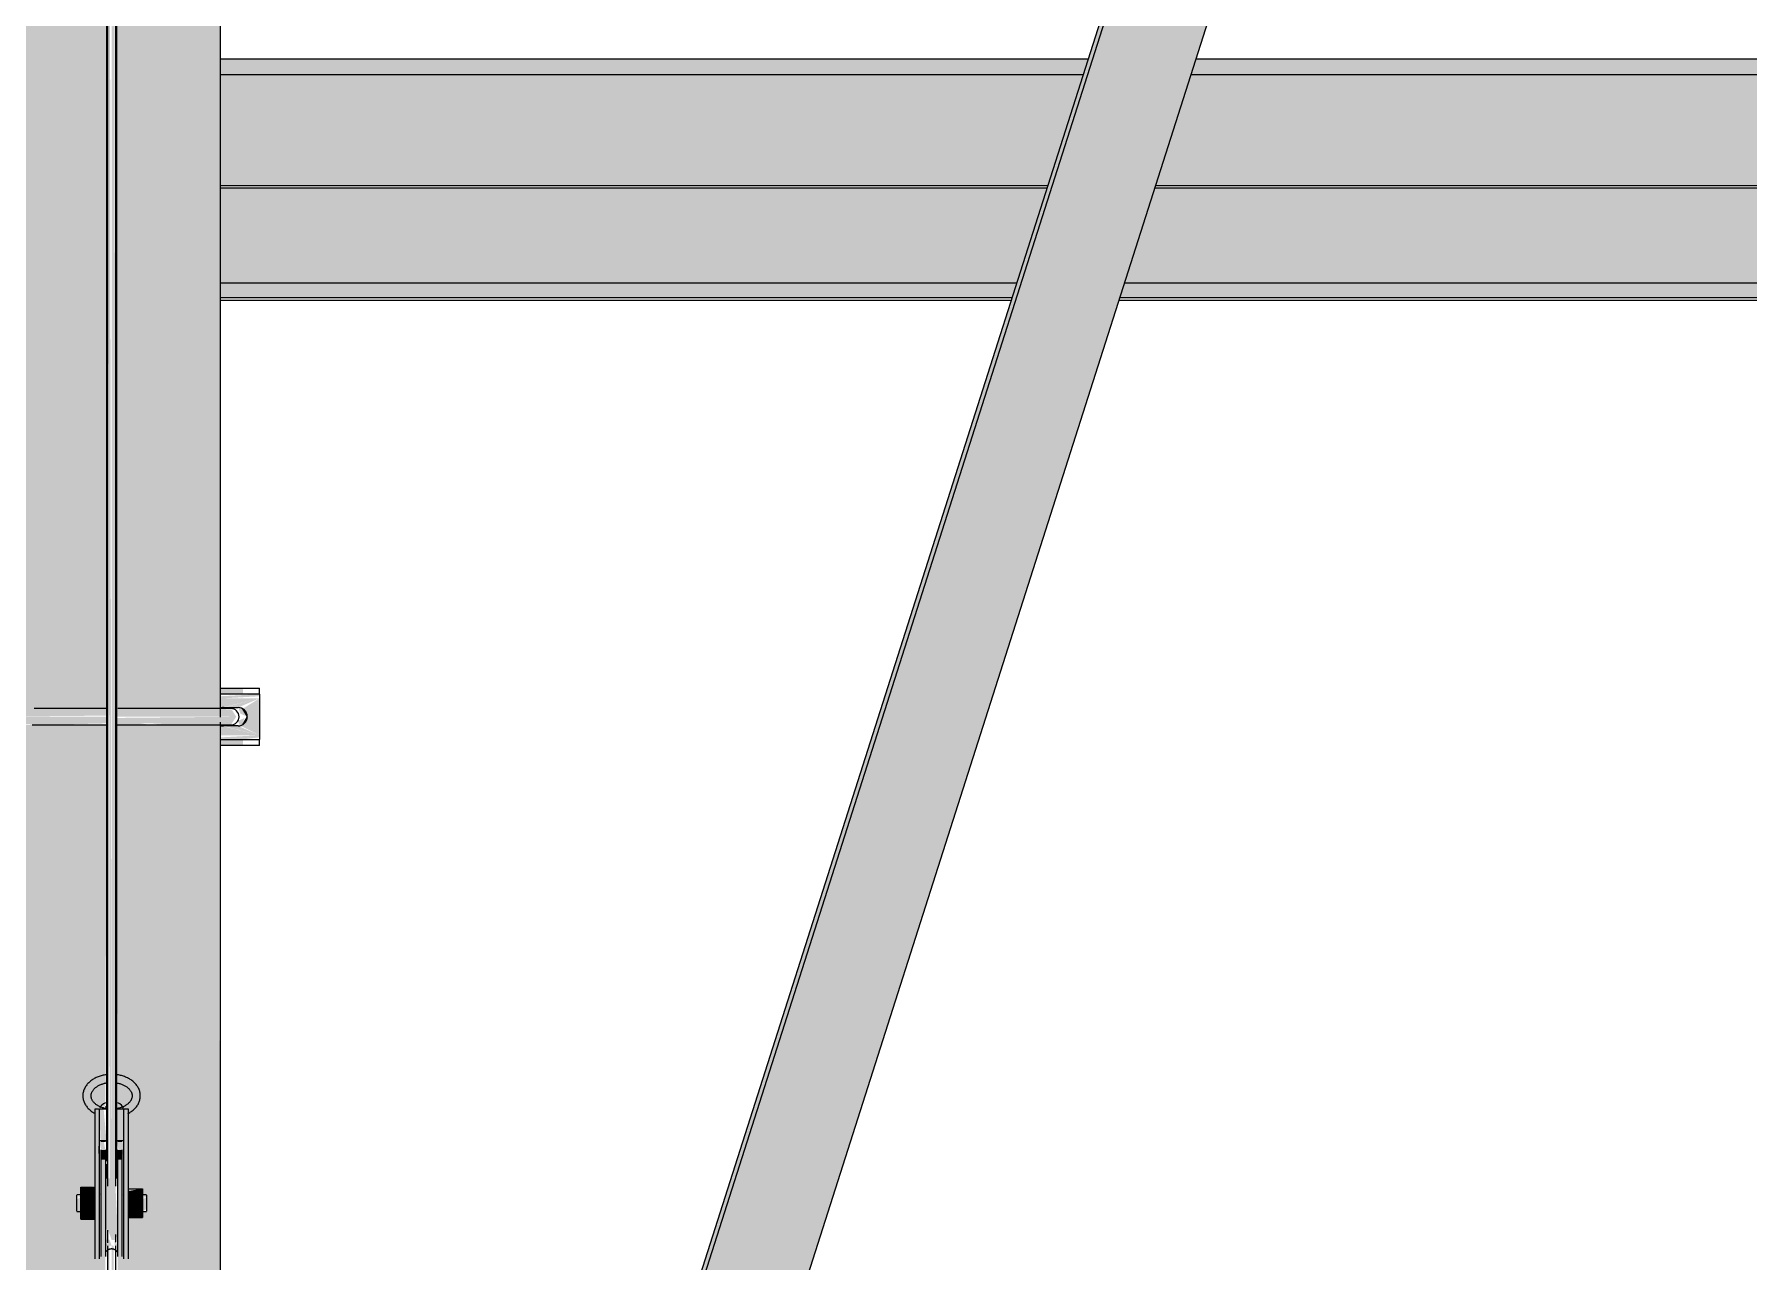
# Model space of a CAD drawing. Header units: inches. Extents: x 21380 to 98133, y -290 to 853.
# Drawn here: x 36581.2 to 36633.4, y 208.4 to 245.8 of the extents above; entities that cross this region are included whole.
import ezdxf

# ---------------------------------------------------------------- set-up
doc = ezdxf.new("R2010")
doc.units = ezdxf.units.IN
doc.header["$MEASUREMENT"] = 0
doc.layers.add('Q-SPCQ', color=91, linetype='Continuous', lineweight=9)
doc.layers.add('S-BEAM', color=12, linetype='Continuous', lineweight=9)

# ---------------------------------------------------------------- blocks, each defined once
blk = doc.blocks.new('Basketball_Backstop-Performance_Sports_Systems-3103-Ceiling_Hung - 27_-0_ to 27_-11 7_8_-706978-Building Section - East_West looking South')
at = {"layer": 'Q-SPCQ'}
h = blk.add_hatch(color=256, dxfattribs=at)
h.paths.add_polyline_path([(-24956.737, 157.563), (-24956.737, 160.188), (-24959.822, 160.188), (-24959.806, 157.563), (-24957.248, 157.563)], flags=0)
h.paths.add_polyline_path([(-24956.487, 157.563), (-24953.391, 157.563), (-24953.407, 160.188), (-24956.487, 160.188), (-24956.487, 159.431)], flags=0)
h.paths.add_polyline_path([(-24956.799, 208.884), (-24956.737, 209.069), (-24956.799, 209.069)], flags=0)
h.paths.add_polyline_path([(-24959.709, 164.313), (-24956.737, 164.314), (-24956.799, 208.559), (-24956.924, 208.559), (-24956.987, 208.574), (-24957.112, 208.574), (-24957.112, 209.695), (-24957.549, 209.695), (-24957.549, 209.942), (-24957.674, 210.006), (-24957.674, 210.425), (-24957.549, 210.425), (-24957.464, 210.671), (-24957.112, 210.698), (-24957.112, 211.694), (-24956.987, 211.694), (-24956.987, 211.919), (-24957.112, 211.919), (-24957.112, 213.056), (-24956.799, 213.14), (-24956.768, 224.759), (-24958.263, 224.755), (-24959.919, 224.751), (-24959.886, 164.313), (-24959.806, 164.313)], flags=0)
h.paths.add_polyline_path([(-24955.792, 164.313), (-24953.294, 164.314), (-24953.333, 224.797), (-24954.362, 224.75), (-24956.455, 224.75), (-24956.424, 213.056), (-24956.112, 213.056), (-24956.112, 211.919), (-24956.237, 211.919), (-24956.237, 211.694), (-24956.112, 211.641), (-24956.112, 210.621), (-24955.674, 210.621), (-24955.674, 210.425), (-24955.549, 210.36), (-24955.549, 209.942), (-24955.674, 209.942), (-24955.749, 209.746), (-24956.112, 209.746), (-24956.127, 208.574), (-24956.237, 208.574), (-24956.299, 208.559), (-24956.424, 208.559), (-24956.356, 164.313)], flags=0)
h.paths.add_polyline_path([(-24956.987, 210.425), (-24956.924, 210.425), (-24956.987, 210.554)], flags=0)
h.paths.add_polyline_path([(-24956.299, 210.425), (-24956.237, 210.426), (-24956.299, 210.474)], flags=0)
h.paths.add_polyline_path([(-24956.799, 210.933), (-24956.768, 210.944), (-24956.799, 210.944)], flags=0)
h.paths.add_polyline_path([(-24956.17, 213.766), (-24956.391, 213.831), (-24956.202, 213.933)], flags=0)
h.paths.add_polyline_path([(-24956.799, 277.451), (-24956.768, 277.636), (-24956.799, 277.636)], flags=0)
h.paths.add_polyline_path([(-24958.98, 225.187), (-24958.496, 225.239), (-24956.768, 225.25), (-24956.799, 277.126), (-24956.924, 277.141), (-24956.987, 277.141), (-24957.112, 277.141), (-24957.112, 278.262), (-24957.549, 278.262), (-24957.549, 278.509), (-24957.674, 278.573), (-24957.674, 278.991), (-24957.549, 279.055), (-24957.464, 279.238), (-24957.112, 279.238), (-24957.112, 280.45), (-24957.549, 280.45), (-24957.549, 280.696), (-24957.674, 280.761), (-24957.674, 281.179), (-24957.549, 281.179), (-24957.549, 281.375), (-24959.919, 281.375), (-24959.844, 225.245), (-24959.059, 225.195)], flags=0)
h.paths.add_polyline_path([(-24955.124, 225.189), (-24954.95, 225.245), (-24953.294, 225.249), (-24953.294, 281.375), (-24955.674, 281.375), (-24955.674, 281.179), (-24955.549, 281.114), (-24955.549, 280.696), (-24955.674, 280.685), (-24955.754, 280.432), (-24956.112, 280.432), (-24956.112, 279.187), (-24955.674, 279.187), (-24955.674, 278.991), (-24955.549, 278.927), (-24955.549, 278.509), (-24955.674, 278.509), (-24955.749, 278.312), (-24956.112, 278.312), (-24956.112, 277.141), (-24956.237, 277.141), (-24956.299, 277.126), (-24956.424, 277.126), (-24956.455, 225.242), (-24955.222, 225.192)], flags=0)
h.paths.add_polyline_path([(-24957.518, 225.2), (-24957.985, 225.226), (-24957.735, 225.202)], flags=0)
h.paths.add_polyline_path([(-24956.799, 279.5), (-24956.763, 279.579), (-24956.799, 279.511)], flags=0)
h = blk.add_hatch(color=256, dxfattribs=at)
h.paths.add_polyline_path([(-24951.508, 157.563), (-24950.671, 160.188), (-24953.391, 160.188), (-24953.391, 157.563)], flags=0)
h.paths.add_polyline_path([(-24952.493, 164.313), (-24949.355, 164.314), (-24912.168, 280.918), (-24913.591, 281.375), (-24915.16, 281.375), (-24952.492, 164.314)], flags=0)
for points in [[(-24952.627, 164.313), (-24952.492, 164.314), (-24915.16, 281.375), (-24915.294, 281.375), (-24952.626, 164.314)], [(-24952.607, 225.687), (-24952.607, 225.875), (-24953.294, 225.875), (-24953.294, 225.687)], [(-24952.607, 224.125), (-24952.607, 224.312), (-24953.294, 224.312), (-24953.294, 224.125)], [(-24956.987, 211.919), (-24956.987, 213.056), (-24957.112, 213.056), (-24957.112, 211.919)], [(-24956.799, 213.056), (-24956.768, 213.14), (-24956.799, 213.14)], [(-24956.112, 211.919), (-24956.112, 213.056), (-24956.237, 213.056), (-24956.237, 211.919)], [(-24956.987, 208.574), (-24956.987, 211.694), (-24957.112, 211.694), (-24957.112, 208.574)], [(-24956.799, 211.509), (-24956.799, 211.807), (-24956.924, 211.807), (-24956.924, 211.509)], [(-24956.799, 208.559), (-24956.799, 211.509), (-24956.924, 211.509), (-24956.924, 208.559)], [(-24956.299, 211.509), (-24956.299, 211.807), (-24956.424, 211.807), (-24956.424, 211.509)], [(-24956.299, 208.559), (-24956.299, 211.509), (-24956.424, 211.509), (-24956.424, 208.559)], [(-24956.112, 208.574), (-24956.112, 211.694), (-24956.237, 211.694), (-24956.237, 208.574)], [(-24956.768, 210.936), (-24956.737, 210.944), (-24956.768, 210.944)], [(-24957.112, 210.314), (-24957.112, 210.671), (-24957.549, 210.671), (-24957.549, 210.314)], [(-24955.674, 210.183), (-24955.674, 210.621), (-24956.112, 210.554), (-24956.112, 210.183), (-24955.792, 210.183)], [(-24957.185, 209.826), (-24957.112, 209.826), (-24957.112, 210.314), (-24957.549, 210.314), (-24957.549, 209.826)], [(-24957.112, 209.695), (-24957.112, 209.826), (-24957.549, 209.826), (-24957.549, 209.695)], [(-24955.674, 209.746), (-24955.674, 210.183), (-24956.112, 210.183), (-24956.112, 209.746), (-24955.792, 209.746)], [(-24956.612, 145.856), (-24956.503, 145.965), (-24956.487, 146.074), (-24956.549, 208.891), (-24956.612, 208.884), (-24956.612, 149.666)]]:
    blk.add_hatch(color=256, dxfattribs=at).paths.add_polyline_path(points, flags=0)
h = blk.add_hatch(color=256, dxfattribs=at)
h.paths.add_polyline_path([(-24956.612, 210.929), (-24956.487, 210.944), (-24956.55, 279.596), (-24956.612, 279.649), (-24956.612, 213.14)], flags=0)
h.paths.add_polyline_path([(-24956.487, 279.643), (-24956.549, 280.288), (-24956.612, 280.254), (-24956.524, 279.735), (-24956.487, 279.643)], flags=0)
h = blk.add_hatch(color=256, dxfattribs=at)
h.paths.add_polyline_path([(-24956.612, 210.929), (-24956.7, 279.574), (-24956.737, 279.489), (-24956.672, 210.944), (-24956.612, 210.929)], flags=0)
h.paths.add_polyline_path([(-24956.737, 279.643), (-24956.612, 279.951), (-24956.694, 280.013), (-24956.737, 279.749)], flags=0)
h = blk.add_hatch(color=256, dxfattribs=at)
h.paths.add_polyline_path([(-24960.523, 225.562), (-24959.919, 225.647), (-24959.919, 225.687), (-24961.107, 225.625), (-24961.107, 225.562), (-24960.591, 225.562)], flags=0)
h.paths.add_polyline_path([(-24953.2, 225.562), (-24952.107, 225.625), (-24952.107, 225.687), (-24953.294, 225.625), (-24953.273, 225.562)], flags=0)
h = blk.add_hatch(color=256, dxfattribs=at)
h.paths.add_polyline_path([(-24961.107, 224.437), (-24959.919, 224.482), (-24959.94, 224.728), (-24960.179, 224.669)], flags=0)
h.paths.add_polyline_path([(-24961.107, 224.437), (-24960.179, 224.719), (-24960.45, 224.719)], flags=0)
h.paths.add_polyline_path([(-24961.107, 224.437), (-24960.591, 224.756), (-24960.722, 224.927), (-24960.694, 225.141), (-24960.523, 225.272), (-24961.107, 225.562)], flags=0)
h.paths.add_polyline_path([(-24952.107, 225.562), (-24953.294, 225.562), (-24953.273, 225.272)], flags=0)
h.paths.add_polyline_path([(-24952.107, 224.437), (-24952.107, 225.562), (-24952.622, 225.244), (-24952.491, 225.073), (-24952.519, 224.859), (-24952.69, 224.728)], flags=0)
h.paths.add_polyline_path([(-24952.107, 224.437), (-24952.763, 224.719), (-24953.2, 224.719)], flags=0)
h.paths.add_polyline_path([(-24953.294, 224.437), (-24952.107, 224.437), (-24953.294, 224.728)], flags=0)
h.paths.add_polyline_path([(-24961.107, 225.562), (-24960.45, 225.281), (-24960.179, 225.324)], flags=0)
h.paths.add_polyline_path([(-24959.919, 225.263), (-24959.919, 225.562), (-24961.107, 225.562), (-24959.94, 225.272)], flags=0)
h.paths.add_polyline_path([(-24953.2, 225.281), (-24952.763, 225.281), (-24952.107, 225.562)], flags=0)
h = blk.add_hatch(color=256, dxfattribs=at)
h.paths.add_polyline_path([(-24952.79, 224.608), (-24952.801, 224.616), (-24953.077, 224.679)], flags=0)
h.paths.add_polyline_path([(-24952.663, 224.676), (-24952.564, 224.962), (-24952.765, 224.875), (-24952.69, 224.688)], flags=0)
h.paths.add_polyline_path([(-24960.55, 224.676), (-24960.465, 224.728), (-24960.523, 224.907), (-24960.694, 224.926), (-24960.567, 224.706)], flags=0)
h.paths.add_polyline_path([(-24959.996, 224.714), (-24959.94, 224.805), (-24959.998, 224.728)], flags=0)
h.paths.add_polyline_path([(-24960.731, 225.002), (-24960.448, 225.125), (-24960.55, 225.324), (-24960.73, 225.012)], flags=0)
h.paths.add_polyline_path([(-24952.482, 225.002), (-24952.591, 225.199), (-24952.69, 225.312), (-24952.748, 225.272), (-24952.69, 225.093), (-24952.491, 225.006)], flags=0)
h.paths.add_polyline_path([(-24960.144, 225.315), (-24960.179, 225.331), (-24960.179, 225.324)], flags=0)
h = blk.add_hatch(color=256, dxfattribs=at)
h.paths.add_polyline_path([(-24952.965, 225), (-24952.818, 225), (-24952.96, 225.231), (-24953.928, 225.234), (-24956.455, 225.242), (-24956.455, 225), (-24953.198, 225)], flags=0)
h.paths.add_polyline_path([(-24960.395, 225), (-24956.768, 225.035), (-24956.768, 225.249), (-24960.357, 225.217)], flags=0)
h = blk.add_hatch(color=256, dxfattribs=at)
h.paths.add_polyline_path([(-24954.417, 224.75), (-24952.967, 224.77), (-24952.818, 225), (-24956.455, 224.965), (-24956.455, 224.751), (-24955.458, 224.76)], flags=0)
h.paths.add_polyline_path([(-24958.796, 224.75), (-24956.768, 224.798), (-24956.768, 225), (-24960.395, 225), (-24960.179, 224.785), (-24960.035, 224.817), (-24958.843, 224.75)], flags=0)
h.paths.add_polyline_path([(-24955.458, 224.76), (-24955.721, 224.797), (-24954.971, 224.793)], flags=0)
h = blk.add_hatch(color=256, dxfattribs=at)
h.paths.add_polyline_path([(-24959.919, 224.312), (-24959.919, 224.437), (-24961.107, 224.375), (-24961.107, 224.312), (-24960.179, 224.312)], flags=0)
h.paths.add_polyline_path([(-24952.607, 224.312), (-24952.107, 224.375), (-24952.107, 224.437), (-24953.294, 224.372), (-24953.294, 224.312)], flags=0)
h = blk.add_hatch(color=256, dxfattribs=at)
h.paths.add_polyline_path([(-24956.17, 213.766), (-24956.202, 213.933), (-24956.391, 213.831)], flags=0)
h.paths.add_polyline_path([(-24956.833, 213.831), (-24956.768, 213.85), (-24956.768, 213.965)], flags=0)
h = blk.add_hatch(color=256, dxfattribs=at)
h.paths.add_polyline_path([(-24956.455, 212.083), (-24956.237, 212.083), (-24956.237, 213.056), (-24956.457, 213.056), (-24956.455, 212.92)], flags=0)
h.paths.add_polyline_path([(-24956.776, 212.083), (-24956.768, 212.083), (-24956.853, 213.056), (-24956.987, 213.056), (-24956.946, 212.083), (-24956.805, 212.083)], flags=0)
h = blk.add_hatch(color=256, dxfattribs=at)
h.paths.add_polyline_path([(-24956.799, 211.641), (-24956.768, 211.641), (-24956.854, 212.083), (-24956.987, 212.061), (-24956.924, 211.807), (-24956.799, 211.807)], flags=0)
h.paths.add_polyline_path([(-24956.299, 211.641), (-24956.237, 211.694), (-24956.277, 212.083), (-24956.455, 212.083), (-24956.396, 211.807), (-24956.299, 211.807), (-24956.299, 211.694)], flags=0)
h = blk.add_hatch(color=256, dxfattribs=at)
h.paths.add_polyline_path([(-24956.424, 208.884), (-24956.522, 209.061), (-24956.522, 208.889), (-24956.469, 208.886)], flags=0)
h.paths.add_polyline_path([(-24956.799, 208.884), (-24956.612, 208.894), (-24956.676, 209.069)], flags=0)
h.paths.add_polyline_path([(-24956.522, 209.061), (-24956.447, 209.161), (-24956.424, 209.246), (-24956.504, 210.941), (-24956.799, 210.933), (-24956.799, 209.433), (-24956.701, 209.322), (-24956.612, 209.066), (-24956.548, 209.062)], flags=0)
h = blk.add_hatch(color=256, dxfattribs=at)
h.paths.add_polyline_path([(-24957.549, 210.36), (-24957.549, 210.425), (-24957.674, 210.36)], flags=0)
h.paths.add_polyline_path([(-24955.549, 210.36), (-24955.549, 210.425), (-24955.674, 210.36)], flags=0)
h = blk.add_hatch(color=256, dxfattribs=at)
h.paths.add_polyline_path([(-24955.674, 209.942), (-24955.549, 210.006), (-24955.549, 210.36), (-24955.674, 210.305), (-24955.674, 209.965)], flags=0)
h.paths.add_polyline_path([(-24957.549, 209.942), (-24957.549, 210.36), (-24957.674, 210.308), (-24957.674, 209.942)], flags=0)
h.paths.add_polyline_path([(-24956.987, 209.942), (-24956.924, 210.025), (-24956.987, 209.95)], flags=0)
h.paths.add_polyline_path([(-24956.299, 209.942), (-24956.237, 210.006), (-24956.299, 209.958)], flags=0)
h = blk.add_hatch(color=256, dxfattribs=at)
h.paths.add_polyline_path([(-24956.612, 145.856), (-24956.676, 208.891), (-24956.737, 208.884), (-24956.67, 145.882), (-24956.64, 145.862)], flags=0)
h.paths.add_polyline_path([(-24956.737, 208.977), (-24956.676, 209.069), (-24956.737, 209.069)], flags=0)
for p, q in [((-24953.294, 224.989), (-24953.294, 281.375)), ((-24915.294, 281.375), (-24952.626, 164.314)), ((-24915.16, 281.375), (-24952.492, 164.314)), ((-24912.168, 280.918), (-24949.355, 164.314)), ((-24956.737, 279.542), (-24956.737, 210.698)), ((-24956.487, 210.698), (-24956.487, 279.542)), ((-24956.768, 277.965), (-24956.768, 211.459)), ((-24956.455, 210.936), (-24956.455, 277.835)), ((-24953.294, 225.875), (-24952.607, 225.875)), ((-24952.607, 225.687), (-24953.294, 225.687)), ((-24952.607, 225.875), (-24952.107, 225.875)), ((-24952.107, 225.687), (-24952.607, 225.687)), ((-24952.107, 225.687), (-24952.107, 225.875)), ((-24952.107, 225.719), (-24952.107, 225.875)), ((-24952.107, 225.687), (-24952.107, 225.562)), ((-24952.107, 225.562), (-24952.107, 224.437)), ((-24953.2, 225.281), (-24952.763, 225.281)), ((-24952.479, 225.004), (-24952.618, 225.246)), ((-24952.618, 224.754), (-24952.479, 224.996)), ((-24953.294, 164.314), (-24953.294, 224.839)), ((-24952.763, 224.719), (-24953.2, 224.719)), ((-24952.107, 224.437), (-24952.107, 224.312)), ((-24953.294, 224.312), (-24952.607, 224.312)), ((-24952.607, 224.125), (-24953.294, 224.125)), ((-24952.607, 224.312), (-24952.107, 224.312)), ((-24952.107, 224.125), (-24952.607, 224.125)), ((-24952.107, 224.125), (-24952.107, 224.312)), ((-24952.107, 224.125), (-24952.107, 224.281)), ((-24957.112, 211.919), (-24957.112, 213.056)), ((-24957.112, 213.056), (-24956.987, 213.056)), ((-24956.987, 213.056), (-24956.987, 211.919)), ((-24956.987, 213.056), (-24956.746, 213.056)), ((-24956.503, 213.056), (-24956.237, 213.056)), ((-24956.237, 211.919), (-24956.237, 213.056)), ((-24956.237, 213.056), (-24956.112, 213.056)), ((-24956.112, 213.056), (-24956.112, 211.919)), ((-24957.112, 208.491), (-24957.112, 211.919)), ((-24956.746, 212.083), (-24956.987, 212.083)), ((-24956.987, 211.694), (-24956.987, 211.919)), ((-24956.987, 211.919), (-24956.987, 208.491)), ((-24956.799, 212.058), (-24956.924, 212.058)), ((-24956.237, 212.083), (-24956.477, 212.083)), ((-24956.299, 212.058), (-24956.424, 212.058)), ((-24956.237, 211.694), (-24956.237, 211.919)), ((-24956.237, 208.491), (-24956.237, 211.919)), ((-24956.112, 211.919), (-24956.112, 208.491)), ((-24956.924, 211.509), (-24956.924, 211.807)), ((-24956.924, 208.559), (-24956.924, 211.509)), ((-24956.799, 211.807), (-24956.799, 211.509)), ((-24956.799, 211.509), (-24956.799, 208.559)), ((-24956.768, 211.368), (-24956.768, 210.936)), ((-24956.424, 211.509), (-24956.424, 211.807)), ((-24956.424, 208.559), (-24956.424, 211.509)), ((-24956.299, 211.807), (-24956.299, 211.509)), ((-24956.299, 211.509), (-24956.299, 208.559)), ((-24957.112, 210.433), (-24957.674, 210.433)), ((-24957.674, 210.36), (-24957.674, 210.425)), ((-24957.674, 209.942), (-24957.674, 210.36)), ((-24957.549, 210.314), (-24957.549, 210.671)), ((-24957.549, 210.671), (-24957.112, 210.671)), ((-24956.112, 210.621), (-24955.674, 210.621)), ((-24955.549, 210.433), (-24956.112, 210.433)), ((-24955.674, 210.621), (-24955.674, 210.183)), ((-24955.549, 210.425), (-24955.549, 210.36)), ((-24955.549, 210.36), (-24955.549, 209.942)), ((-24957.674, 209.933), (-24957.112, 209.933)), ((-24957.549, 209.826), (-24957.549, 210.314)), ((-24957.549, 210.314), (-24957.112, 210.314)), ((-24957.549, 209.695), (-24957.549, 209.826)), ((-24957.112, 209.826), (-24957.549, 209.826)), ((-24955.674, 210.183), (-24956.112, 210.183)), ((-24956.112, 209.933), (-24955.549, 209.933)), ((-24955.674, 210.183), (-24955.674, 209.746)), ((-24957.549, 209.695), (-24957.112, 209.695)), ((-24956.737, 209.362), (-24956.737, 208.977)), ((-24956.112, 209.746), (-24955.674, 209.746)), ((-24956.737, 208.887), (-24956.737, 145.456)), ((-24956.487, 208.997), (-24956.487, 209.226)), ((-24956.487, 145.456), (-24956.487, 208.887))]:
    blk.add_line(p, q, dxfattribs=at)
at = {"layer": 'Q-SPCQ', "flags": 128}
for points in [[(-24956.742, 225.25), (-24956.857, 225.25), (-24957.002, 225.25), (-24957.145, 225.25), (-24957.288, 225.25), (-24957.43, 225.25), (-24957.571, 225.25), (-24957.71, 225.25), (-24957.847, 225.25), (-24957.982, 225.25), (-24958.115, 225.25), (-24958.246, 225.25), (-24958.374, 225.25), (-24958.499, 225.25), (-24958.621, 225.25), (-24958.74, 225.25), (-24958.855, 225.25), (-24958.967, 225.25)], [(-24952.982, 225.25), (-24952.984, 225.25), (-24952.993, 225.25), (-24953.008, 225.25), (-24953.028, 225.25), (-24953.054, 225.25), (-24953.085, 225.25), (-24953.123, 225.25), (-24953.166, 225.25), (-24953.214, 225.25), (-24953.268, 225.25), (-24953.327, 225.25), (-24953.391, 225.25), (-24953.461, 225.25), (-24953.535, 225.25), (-24953.615, 225.25), (-24953.699, 225.25), (-24953.788, 225.25), (-24953.881, 225.25), (-24953.979, 225.25), (-24954.081, 225.25), (-24954.187, 225.25), (-24954.297, 225.25), (-24954.41, 225.25), (-24954.528, 225.25), (-24954.648, 225.25), (-24954.771, 225.25), (-24954.898, 225.25), (-24955.027, 225.25), (-24955.159, 225.25), (-24955.293, 225.25), (-24955.429, 225.25), (-24955.567, 225.25), (-24955.707, 225.25), (-24955.848, 225.25), (-24955.99, 225.25), (-24956.134, 225.25), (-24956.278, 225.25), (-24956.422, 225.25)], [(-24959.026, 224.75), (-24958.916, 224.75), (-24958.803, 224.75), (-24958.686, 224.75), (-24958.565, 224.75), (-24958.442, 224.75), (-24958.315, 224.75), (-24958.186, 224.75), (-24958.054, 224.75), (-24957.92, 224.75), (-24957.784, 224.75), (-24957.646, 224.75), (-24957.506, 224.75), (-24957.365, 224.75), (-24957.223, 224.75), (-24957.079, 224.75), (-24956.935, 224.75), (-24956.791, 224.75)], [(-24956.482, 224.75), (-24956.356, 224.75), (-24956.211, 224.75), (-24956.068, 224.75), (-24955.925, 224.75), (-24955.783, 224.75), (-24955.642, 224.75), (-24955.503, 224.75), (-24955.366, 224.75), (-24955.231, 224.75), (-24955.098, 224.75), (-24954.967, 224.75), (-24954.839, 224.75), (-24954.714, 224.75), (-24954.592, 224.75), (-24954.473, 224.75), (-24954.358, 224.75), (-24954.246, 224.75), (-24954.138, 224.75), (-24954.034, 224.75), (-24953.933, 224.75), (-24953.838, 224.75), (-24953.746, 224.75), (-24953.66, 224.75), (-24953.578, 224.75), (-24953.5, 224.75), (-24953.428, 224.75), (-24953.361, 224.75), (-24953.299, 224.75), (-24953.242, 224.75), (-24953.191, 224.75), (-24953.145, 224.75), (-24953.105, 224.75), (-24953.07, 224.75), (-24953.041, 224.75), (-24953.018, 224.75), (-24953, 224.75), (-24952.988, 224.75), (-24952.982, 224.75), (-24952.982, 224.75)], [(-24956.769, 214.098), (-24956.802, 214.093), (-24956.835, 214.087), (-24956.867, 214.081), (-24956.899, 214.073), (-24956.931, 214.064), (-24956.962, 214.055), (-24956.993, 214.044), (-24957.023, 214.033), (-24957.053, 214.02), (-24957.082, 214.007), (-24957.11, 213.993), (-24957.138, 213.978), (-24957.165, 213.963), (-24957.191, 213.946), (-24957.217, 213.929), (-24957.241, 213.911), (-24957.265, 213.892), (-24957.287, 213.872), (-24957.309, 213.851), (-24957.33, 213.83), (-24957.35, 213.808), (-24957.368, 213.785), (-24957.385, 213.762), (-24957.402, 213.737), (-24957.416, 213.713), (-24957.43, 213.687), (-24957.442, 213.661), (-24957.453, 213.635), (-24957.462, 213.608), (-24957.47, 213.581), (-24957.477, 213.553), (-24957.482, 213.525), (-24957.485, 213.497), (-24957.486, 213.469), (-24957.487, 213.453)], [(-24955.737, 213.453), (-24955.737, 213.482), (-24955.74, 213.51), (-24955.744, 213.538), (-24955.749, 213.566), (-24955.756, 213.593), (-24955.765, 213.62), (-24955.775, 213.647), (-24955.787, 213.673), (-24955.799, 213.699), (-24955.814, 213.724), (-24955.829, 213.749), (-24955.846, 213.772), (-24955.864, 213.796), (-24955.883, 213.818), (-24955.903, 213.84), (-24955.924, 213.861), (-24955.946, 213.881), (-24955.969, 213.9), (-24955.993, 213.919), (-24956.018, 213.937), (-24956.044, 213.954), (-24956.071, 213.97), (-24956.098, 213.985), (-24956.126, 214), (-24956.155, 214.014), (-24956.184, 214.026), (-24956.214, 214.038), (-24956.244, 214.049), (-24956.275, 214.059), (-24956.307, 214.068), (-24956.339, 214.076), (-24956.371, 214.084), (-24956.403, 214.09), (-24956.436, 214.096), (-24956.469, 214.1)], [(-24957.487, 213.453), (-24957.486, 213.425), (-24957.483, 213.397), (-24957.479, 213.369), (-24957.474, 213.341), (-24957.467, 213.314), (-24957.458, 213.286), (-24957.448, 213.26), (-24957.437, 213.234), (-24957.424, 213.208), (-24957.41, 213.183), (-24957.394, 213.158), (-24957.378, 213.134), (-24957.36, 213.111), (-24957.341, 213.089), (-24957.32, 213.067), (-24957.299, 213.046), (-24957.277, 213.026), (-24957.254, 213.006), (-24957.23, 212.988), (-24957.205, 212.97), (-24957.179, 212.953), (-24957.153, 212.937), (-24957.125, 212.921)], [(-24957.237, 213.453), (-24957.236, 213.468), (-24957.235, 213.482), (-24957.233, 213.496), (-24957.23, 213.51), (-24957.227, 213.524), (-24957.222, 213.539), (-24957.217, 213.553), (-24957.21, 213.567), (-24957.203, 213.582), (-24957.195, 213.596), (-24957.186, 213.61), (-24957.176, 213.624), (-24957.165, 213.638), (-24957.154, 213.652), (-24957.141, 213.666), (-24957.127, 213.68), (-24957.113, 213.693), (-24957.097, 213.706), (-24957.081, 213.718), (-24957.063, 213.731), (-24957.045, 213.743), (-24957.026, 213.754), (-24957.007, 213.765), (-24956.986, 213.776), (-24956.965, 213.786), (-24956.943, 213.795), (-24956.921, 213.804), (-24956.898, 213.813), (-24956.874, 213.82), (-24956.85, 213.827), (-24956.826, 213.834), (-24956.801, 213.839), (-24956.776, 213.844)], [(-24956.762, 213.06), (-24956.787, 213.065), (-24956.812, 213.07), (-24956.837, 213.076), (-24956.861, 213.083), (-24956.885, 213.09), (-24956.909, 213.098), (-24956.931, 213.107), (-24956.954, 213.116), (-24956.975, 213.126), (-24956.996, 213.136), (-24957.016, 213.147), (-24957.035, 213.158), (-24957.054, 213.17), (-24957.071, 213.182), (-24957.088, 213.194), (-24957.104, 213.207), (-24957.119, 213.22), (-24957.134, 213.234), (-24957.147, 213.247), (-24957.159, 213.261), (-24957.17, 213.275), (-24957.181, 213.289), (-24957.19, 213.303), (-24957.199, 213.318), (-24957.207, 213.332), (-24957.213, 213.346), (-24957.219, 213.361), (-24957.224, 213.375), (-24957.228, 213.389), (-24957.232, 213.403), (-24957.234, 213.417), (-24957.236, 213.432), (-24957.237, 213.446), (-24957.237, 213.453)], [(-24956.462, 213.847), (-24956.436, 213.842), (-24956.411, 213.837), (-24956.386, 213.831), (-24956.362, 213.824), (-24956.338, 213.817), (-24956.315, 213.809), (-24956.292, 213.8), (-24956.27, 213.791), (-24956.248, 213.781), (-24956.227, 213.771), (-24956.207, 213.76), (-24956.188, 213.749), (-24956.17, 213.737), (-24956.152, 213.725), (-24956.135, 213.713), (-24956.119, 213.7), (-24956.104, 213.687), (-24956.09, 213.673), (-24956.077, 213.66), (-24956.064, 213.646), (-24956.053, 213.632), (-24956.042, 213.618), (-24956.033, 213.603), (-24956.024, 213.589), (-24956.017, 213.575), (-24956.01, 213.561), (-24956.004, 213.546), (-24955.999, 213.532), (-24955.995, 213.518), (-24955.992, 213.504), (-24955.989, 213.489), (-24955.988, 213.475), (-24955.987, 213.461), (-24955.987, 213.453)], [(-24955.987, 213.453), (-24955.987, 213.439), (-24955.988, 213.425), (-24955.99, 213.411), (-24955.993, 213.397), (-24955.997, 213.383), (-24956.001, 213.368), (-24956.007, 213.354), (-24956.013, 213.34), (-24956.02, 213.325), (-24956.028, 213.311), (-24956.037, 213.297), (-24956.047, 213.283), (-24956.058, 213.269), (-24956.07, 213.255), (-24956.082, 213.241), (-24956.096, 213.227), (-24956.111, 213.214), (-24956.126, 213.201), (-24956.143, 213.188), (-24956.16, 213.176), (-24956.178, 213.164), (-24956.197, 213.153), (-24956.217, 213.142), (-24956.237, 213.131), (-24956.258, 213.121), (-24956.28, 213.112), (-24956.302, 213.103), (-24956.325, 213.094), (-24956.349, 213.087), (-24956.373, 213.08), (-24956.398, 213.073), (-24956.423, 213.068), (-24956.448, 213.063)], [(-24956.113, 212.914), (-24956.085, 212.928), (-24956.058, 212.944), (-24956.032, 212.961), (-24956.007, 212.978), (-24955.982, 212.996), (-24955.959, 213.015), (-24955.936, 213.035), (-24955.914, 213.056), (-24955.893, 213.077), (-24955.874, 213.099), (-24955.855, 213.122), (-24955.838, 213.145), (-24955.822, 213.169), (-24955.807, 213.194), (-24955.793, 213.22), (-24955.781, 213.246), (-24955.77, 213.272), (-24955.761, 213.299), (-24955.753, 213.326), (-24955.747, 213.354), (-24955.742, 213.382), (-24955.739, 213.41), (-24955.737, 213.438), (-24955.737, 213.453)], [(-24956.799, 211.683), (-24956.794, 211.676), (-24956.789, 211.668), (-24956.784, 211.661), (-24956.778, 211.655), (-24956.773, 211.648), (-24956.766, 211.642), (-24956.76, 211.636), (-24956.753, 211.63), (-24956.747, 211.624), (-24956.739, 211.619)], [(-24956.484, 211.619), (-24956.477, 211.624), (-24956.47, 211.63), (-24956.463, 211.636), (-24956.457, 211.642), (-24956.451, 211.648), (-24956.445, 211.655), (-24956.439, 211.662), (-24956.434, 211.669), (-24956.429, 211.676), (-24956.424, 211.683)], [(-24956.424, 208.683), (-24956.429, 208.69), (-24956.434, 208.698), (-24956.439, 208.705), (-24956.445, 208.711), (-24956.451, 208.718), (-24956.457, 208.724), (-24956.463, 208.73), (-24956.47, 208.736), (-24956.477, 208.742), (-24956.484, 208.747), (-24956.491, 208.752), (-24956.499, 208.757), (-24956.506, 208.761), (-24956.514, 208.765), (-24956.522, 208.769), (-24956.53, 208.772), (-24956.538, 208.775), (-24956.547, 208.778), (-24956.555, 208.781), (-24956.564, 208.783), (-24956.572, 208.784), (-24956.581, 208.786), (-24956.59, 208.787), (-24956.599, 208.788), (-24956.607, 208.788), (-24956.616, 208.788), (-24956.625, 208.788), (-24956.634, 208.787), (-24956.642, 208.786), (-24956.651, 208.784), (-24956.66, 208.783), (-24956.668, 208.78), (-24956.677, 208.778), (-24956.685, 208.775), (-24956.693, 208.772), (-24956.701, 208.769), (-24956.709, 208.765), (-24956.717, 208.761), (-24956.725, 208.757), (-24956.732, 208.752), (-24956.74, 208.747), (-24956.747, 208.742), (-24956.753, 208.736), (-24956.76, 208.73), (-24956.766, 208.724), (-24956.773, 208.718), (-24956.778, 208.711), (-24956.784, 208.705), (-24956.789, 208.698), (-24956.794, 208.69), (-24956.799, 208.683)]]:
    blk.add_lwpolyline(points, dxfattribs=at)
at = {"layer": 'Q-SPCQ'}
for centre, radius, start, end in [((-24953.2, 225), 0.281, 90, 105), ((-24952.982, 225), 0.25, 270, 90), ((-24952.763, 225), 0.281, 270, 90), ((-24953.2, 225), 0.281, 255, 270), ((-24952.982, 225), 0.25, 255, 270)]:
    blk.add_arc(centre, radius, start, end, dxfattribs=at)
for start_param, end_param in [(2.094395, 2.879793), (0.261799, 1.047198)]:
    blk.add_ellipse((-24956.612, 213.011), major_axis=(0.375, 0), ratio=0.707107, start_param=start_param, end_param=end_param, dxfattribs=at)
blk = doc.blocks.new('Girt_Z - 10_D-V241-Building Section - East_West looking South')
at = {"layer": 'S-BEAM'}
h = blk.add_hatch(color=256, dxfattribs=at)
h.paths.add_polyline_path([(-24677.948, 244.563), (-24598.165, 244.563), (-24597.721, 245.045), (-24758.57, 245.045), (-24758.043, 244.563), (-24678.045, 244.563)], flags=0)
h.paths.add_polyline_path([(-26263.39, 244.563), (-25985.89, 244.563), (-25985.89, 245.045), (-26263.39, 245.045)], flags=0)
h.paths.add_polyline_path([(-25975.89, 244.563), (-25696.39, 244.563), (-25696.39, 245.045), (-25975.89, 245.045)], flags=0)
h.paths.add_polyline_path([(-25686.39, 244.563), (-25655.018, 244.563), (-25655.172, 245.045), (-25686.39, 245.045)], flags=0)
h.paths.add_polyline_path([(-25651.747, 244.563), (-25625.486, 244.563), (-25625.486, 245.045), (-25651.9, 245.045)], flags=0)
h.paths.add_polyline_path([(-25618.861, 244.563), (-25592.601, 244.563), (-25592.447, 245.045), (-25618.861, 245.045)], flags=0)
h.paths.add_polyline_path([(-24596.805, 244.563), (-24538.39, 244.563), (-24538.39, 245.045), (-24596.361, 245.045)], flags=0)
h.paths.add_polyline_path([(-25577.736, 244.563), (-25406.89, 244.563), (-25406.89, 245.045), (-25589.176, 245.045), (-25589.33, 244.563), (-25580.582, 244.563)], flags=0)
h.paths.add_polyline_path([(-25396.89, 244.563), (-25117.39, 244.563), (-25117.39, 245.045), (-25396.89, 245.045)], flags=0)
h.paths.add_polyline_path([(-24528.39, 244.563), (-24248.89, 244.563), (-24248.89, 245.045), (-24528.39, 245.045)], flags=0)
h.paths.add_polyline_path([(-25107.39, 244.563), (-24989.451, 244.563), (-24989.604, 245.045), (-25107.39, 245.045)], flags=0)
h.paths.add_polyline_path([(-24759.465, 244.563), (-24759.91, 245.045), (-24817.89, 245.045), (-24817.89, 244.563)], flags=0)
h.paths.add_polyline_path([(-24827.89, 244.563), (-24827.89, 245.045), (-24923.609, 245.045), (-24923.763, 244.563), (-24889.993, 244.563)], flags=0)
h.paths.add_polyline_path([(-24986.179, 244.563), (-24959.919, 244.563), (-24959.919, 245.045), (-24986.333, 245.045)], flags=0)
h.paths.add_polyline_path([(-24953.294, 244.563), (-24927.034, 244.563), (-24926.88, 245.045), (-24953.294, 245.045)], flags=0)
h.paths.add_polyline_path([(-23696.84, 244.563), (-23669.89, 244.563), (-23669.89, 245.045), (-23949.39, 245.045), (-23949.39, 244.563), (-23837.211, 244.563)], flags=0)
h.paths.add_polyline_path([(-23659.89, 244.563), (-23601.465, 244.563), (-23601.91, 245.045), (-23659.89, 245.045)], flags=0)
h.paths.add_polyline_path([(-23959.39, 244.563), (-23959.39, 245.045), (-24238.89, 245.045), (-24238.89, 244.563), (-23977.582, 244.563)], flags=0)
h.paths.add_polyline_path([(-23556.675, 244.563), (-23440.165, 244.563), (-23439.721, 245.045), (-23600.57, 245.045), (-23600.043, 244.563), (-23558.646, 244.563)], flags=0)
h.paths.add_polyline_path([(-23438.805, 244.563), (-23380.39, 244.563), (-23380.39, 245.045), (-23438.361, 245.045)], flags=0)
h.paths.add_polyline_path([(-23370.39, 244.563), (-23090.89, 244.563), (-23090.89, 245.045), (-23370.39, 245.045)], flags=0)
h.paths.add_polyline_path([(-23080.89, 244.563), (-22799.39, 244.563), (-22799.39, 245.045), (-23080.89, 245.045)], flags=0)
h = blk.add_hatch(color=256, dxfattribs=at)
h.paths.add_polyline_path([(-26263.39, 241.188), (-25985.89, 241.188), (-25985.89, 244.563), (-26263.39, 244.563), (-26263.39, 242.436)], flags=0)
h.paths.add_polyline_path([(-24678.332, 241.188), (-24601.275, 241.188), (-24598.165, 244.563), (-24758.126, 244.563), (-24754.938, 241.188), (-24678.48, 241.188)], flags=0)
h.paths.add_polyline_path([(-25975.89, 241.188), (-25696.39, 241.188), (-25696.39, 244.563), (-25975.89, 244.563)], flags=0)
h.paths.add_polyline_path([(-25686.39, 241.188), (-25653.942, 241.188), (-25655.018, 244.563), (-25686.39, 244.563)], flags=0)
h.paths.add_polyline_path([(-25650.67, 241.188), (-25625.486, 241.188), (-25625.486, 244.563), (-25651.747, 244.563)], flags=0)
h.paths.add_polyline_path([(-25618.861, 241.188), (-25593.678, 241.188), (-25592.601, 244.563), (-25618.861, 244.563), (-25618.861, 242.436)], flags=0)
h.paths.add_polyline_path([(-24599.916, 241.188), (-24538.39, 241.188), (-24538.39, 244.563), (-24596.805, 244.563)], flags=0)
h.paths.add_polyline_path([(-25577.736, 241.188), (-25406.89, 241.188), (-25406.89, 244.563), (-25589.33, 244.563), (-25590.406, 241.188), (-25580.582, 241.188)], flags=0)
h.paths.add_polyline_path([(-24756.355, 241.188), (-24759.465, 244.563), (-24817.89, 244.563), (-24817.89, 241.188)], flags=0)
h.paths.add_polyline_path([(-25396.89, 241.188), (-25117.39, 241.188), (-25117.39, 244.563), (-25396.89, 244.563)], flags=0)
h.paths.add_polyline_path([(-24528.39, 241.188), (-24248.89, 241.188), (-24248.89, 244.563), (-24528.39, 244.563)], flags=0)
h.paths.add_polyline_path([(-24827.89, 241.188), (-24827.89, 244.563), (-24923.763, 244.563), (-24924.839, 241.188), (-24889.993, 241.188)], flags=0)
h.paths.add_polyline_path([(-25107.39, 241.188), (-24988.374, 241.188), (-24989.451, 244.563), (-25107.39, 244.563)], flags=0)
h.paths.add_polyline_path([(-24928.11, 241.188), (-24927.034, 244.563), (-24953.294, 244.563), (-24953.294, 241.188), (-24942.632, 241.188)], flags=0)
h.paths.add_polyline_path([(-24985.103, 241.188), (-24959.919, 241.188), (-24959.919, 244.563), (-24986.179, 244.563)], flags=0)
h.paths.add_polyline_path([(-23669.89, 241.188), (-23669.89, 244.563), (-23949.39, 244.563), (-23949.39, 241.188), (-23696.84, 241.188)], flags=0)
h.paths.add_polyline_path([(-23659.89, 241.188), (-23598.355, 241.188), (-23601.465, 244.563), (-23659.89, 244.563)], flags=0)
h.paths.add_polyline_path([(-23556.675, 241.188), (-23443.275, 241.188), (-23440.165, 244.563), (-23600.126, 244.563), (-23596.938, 241.188), (-23558.646, 241.188)], flags=0)
h.paths.add_polyline_path([(-22799.39, 241.188), (-22799.39, 244.563), (-23080.89, 244.563), (-23080.89, 241.188), (-22801.974, 241.188)], flags=0)
h.paths.add_polyline_path([(-23959.39, 241.188), (-23959.39, 244.563), (-24238.89, 244.563), (-24238.89, 241.188), (-23977.582, 241.188)], flags=0)
h.paths.add_polyline_path([(-23441.916, 241.188), (-23380.39, 241.188), (-23380.39, 244.563), (-23438.805, 244.563)], flags=0)
h.paths.add_polyline_path([(-23370.39, 241.188), (-23090.89, 241.188), (-23090.89, 244.563), (-23370.39, 244.563)], flags=0)
h = blk.add_hatch(color=256, dxfattribs=at)
h.paths.add_polyline_path([(-22799.39, 238.223), (-22799.39, 241.112), (-23080.89, 241.112), (-23080.89, 238.223), (-22801.974, 238.223)], flags=0)
h.paths.add_polyline_path([(-26263.39, 238.223), (-25985.89, 238.223), (-25985.89, 241.112), (-26263.39, 241.112)], flags=0)
h.paths.add_polyline_path([(-25975.89, 238.223), (-25696.39, 238.223), (-25696.39, 241.112), (-25975.89, 241.112)], flags=0)
h.paths.add_polyline_path([(-23090.89, 238.223), (-23090.89, 241.112), (-23370.39, 241.112), (-23370.39, 238.223), (-23135.356, 238.223)], flags=0)
h.paths.add_polyline_path([(-23380.39, 238.223), (-23380.39, 241.112), (-23441.985, 241.112), (-23444.648, 238.223), (-23416.098, 238.223)], flags=0)
h.paths.add_polyline_path([(-25686.39, 238.223), (-25652.996, 238.223), (-25653.918, 241.112), (-25686.39, 241.112)], flags=0)
h.paths.add_polyline_path([(-25649.725, 238.223), (-25625.486, 238.223), (-25625.486, 241.112), (-25650.646, 241.112)], flags=0)
h.paths.add_polyline_path([(-23446.008, 238.223), (-23443.345, 241.112), (-23596.945, 241.112), (-23594.21, 238.223), (-23448.126, 238.223)], flags=0)
h.paths.add_polyline_path([(-25618.861, 238.223), (-25594.623, 238.223), (-25593.702, 241.112), (-25618.861, 241.112)], flags=0)
h.paths.add_polyline_path([(-25577.736, 238.223), (-25406.89, 238.223), (-25406.89, 241.112), (-25590.43, 241.112), (-25591.352, 238.223), (-25580.582, 238.223)], flags=0)
h.paths.add_polyline_path([(-25396.89, 238.223), (-25117.39, 238.223), (-25117.39, 241.112), (-25396.89, 241.112)], flags=0)
h.paths.add_polyline_path([(-25107.39, 238.223), (-24987.429, 238.223), (-24988.35, 241.112), (-25107.39, 241.112)], flags=0)
h.paths.add_polyline_path([(-23595.623, 238.223), (-23598.286, 241.112), (-23659.89, 241.112), (-23659.89, 238.223), (-23626.654, 238.223)], flags=0)
h.paths.add_polyline_path([(-24984.157, 238.223), (-24959.919, 238.223), (-24959.919, 241.112), (-24985.079, 241.112)], flags=0)
h.paths.add_polyline_path([(-24953.294, 238.223), (-24929.056, 238.223), (-24928.134, 241.112), (-24953.294, 241.112)], flags=0)
h.paths.add_polyline_path([(-23669.89, 238.223), (-23669.89, 241.112), (-23949.39, 241.112), (-23949.39, 238.223), (-23696.84, 238.223)], flags=0)
h.paths.add_polyline_path([(-24925.784, 238.223), (-24827.89, 238.223), (-24827.89, 241.112), (-24924.863, 241.112), (-24925.086, 240.413)], flags=0)
h.paths.add_polyline_path([(-23959.39, 238.223), (-23959.39, 241.112), (-24238.89, 241.112), (-24238.89, 238.223), (-23977.582, 238.223)], flags=0)
h.paths.add_polyline_path([(-24248.89, 238.223), (-24248.89, 241.112), (-24528.39, 241.112), (-24528.39, 238.223), (-24258.324, 238.223)], flags=0)
h.paths.add_polyline_path([(-24752.282, 238.223), (-24604.008, 238.223), (-24601.345, 241.112), (-24754.945, 241.112)], flags=0)
h.paths.add_polyline_path([(-24817.89, 238.223), (-24753.623, 238.223), (-24756.286, 241.112), (-24817.89, 241.112)], flags=0)
h.paths.add_polyline_path([(-24538.39, 238.223), (-24538.39, 241.112), (-24599.985, 241.112), (-24602.648, 238.223), (-24539.066, 238.223)], flags=0)
h = blk.add_hatch(color=256, dxfattribs=at)
h.paths.add_polyline_path([(-22799.39, 237.774), (-22799.39, 238.223), (-23080.89, 238.223), (-23080.89, 237.774), (-22801.974, 237.774)], flags=0)
h.paths.add_polyline_path([(-26263.39, 237.774), (-25985.89, 237.774), (-25985.89, 238.223), (-26263.39, 238.223)], flags=0)
h.paths.add_polyline_path([(-25975.89, 237.774), (-25696.39, 237.774), (-25696.39, 238.223), (-25975.89, 238.223)], flags=0)
h.paths.add_polyline_path([(-23090.89, 237.774), (-23090.89, 238.223), (-23370.39, 238.223), (-23370.39, 237.774), (-23135.356, 237.774)], flags=0)
h.paths.add_polyline_path([(-23380.39, 237.774), (-23380.39, 238.223), (-23444.648, 238.223), (-23445.062, 237.774), (-23416.098, 237.774)], flags=0)
h.paths.add_polyline_path([(-25686.39, 237.774), (-25652.853, 237.774), (-25652.996, 238.223), (-25686.39, 238.223)], flags=0)
h.paths.add_polyline_path([(-25649.582, 237.774), (-25625.486, 237.774), (-25625.486, 238.223), (-25649.725, 238.223)], flags=0)
h.paths.add_polyline_path([(-23446.422, 237.774), (-23446.008, 238.223), (-23594.282, 238.223), (-23593.797, 237.774), (-23448.126, 237.774)], flags=0)
h.paths.add_polyline_path([(-25618.861, 237.774), (-25594.766, 237.774), (-25594.623, 238.223), (-25618.861, 238.223)], flags=0)
h.paths.add_polyline_path([(-25577.736, 237.774), (-25406.89, 237.774), (-25406.89, 238.223), (-25591.352, 238.223), (-25591.495, 237.774), (-25580.582, 237.774)], flags=0)
h.paths.add_polyline_path([(-25396.89, 237.774), (-25117.39, 237.774), (-25117.39, 238.223), (-25396.89, 238.223)], flags=0)
h.paths.add_polyline_path([(-25107.39, 237.774), (-24987.285, 237.774), (-24987.429, 238.223), (-25107.39, 238.223)], flags=0)
h.paths.add_polyline_path([(-23595.209, 237.774), (-23595.623, 238.223), (-23659.89, 238.223), (-23659.89, 237.774), (-23626.654, 237.774)], flags=0)
h.paths.add_polyline_path([(-24984.014, 237.774), (-24959.919, 237.774), (-24959.919, 238.223), (-24984.157, 238.223)], flags=0)
h.paths.add_polyline_path([(-24953.294, 237.774), (-24929.199, 237.774), (-24929.056, 238.223), (-24953.294, 238.223)], flags=0)
h.paths.add_polyline_path([(-23669.89, 237.774), (-23669.89, 238.223), (-23949.39, 238.223), (-23949.39, 237.774), (-23696.84, 237.774)], flags=0)
h.paths.add_polyline_path([(-24925.928, 237.774), (-24827.89, 237.774), (-24827.89, 238.223), (-24925.784, 238.223)], flags=0)
h.paths.add_polyline_path([(-23959.39, 237.774), (-23959.39, 238.223), (-24238.89, 238.223), (-24238.89, 237.774), (-23977.582, 237.774)], flags=0)
h.paths.add_polyline_path([(-24248.89, 237.774), (-24248.89, 238.223), (-24528.39, 238.223), (-24528.39, 237.774), (-24258.324, 237.774)], flags=0)
h.paths.add_polyline_path([(-24751.868, 237.774), (-24604.422, 237.774), (-24604.008, 238.223), (-24752.282, 238.223)], flags=0)
h.paths.add_polyline_path([(-24817.89, 237.774), (-24753.209, 237.774), (-24753.623, 238.223), (-24817.89, 238.223)], flags=0)
h.paths.add_polyline_path([(-24538.39, 237.774), (-24538.39, 238.223), (-24602.648, 238.223), (-24603.062, 237.774), (-24539.066, 237.774)], flags=0)
for p, q in [((-24953.294, 245.045), (-24926.88, 245.045)), ((-24923.609, 245.045), (-24827.89, 245.045)), ((-24953.294, 244.563), (-24927.034, 244.563)), ((-24923.763, 244.563), (-24827.89, 244.563)), ((-24953.294, 241.188), (-24928.11, 241.188)), ((-24953.294, 241.112), (-24928.134, 241.112)), ((-24924.863, 241.112), (-24827.89, 241.112)), ((-24924.839, 241.188), (-24827.89, 241.188)), ((-24953.294, 238.223), (-24929.056, 238.223)), ((-24925.784, 238.223), (-24827.89, 238.223)), ((-24953.294, 237.774), (-24929.199, 237.774)), ((-24953.294, 237.69), (-24929.226, 237.69)), ((-24925.954, 237.69), (-24827.89, 237.69)), ((-24925.928, 237.774), (-24827.89, 237.774))]:
    blk.add_line(p, q, dxfattribs=at)

msp = doc.modelspace()

# ---------------------------------------------------------------- block references
at = {"layer": 'Q-SPCQ'}
msp.add_blockref('Basketball_Backstop-Performance_Sports_Systems-3103-Ceiling_Hung - 27_-0_ to 27_-11 7_8_-706978-Building Section - East_West looking South', (61540.169, 0), dxfattribs=at)
at = {"layer": 'S-BEAM'}
msp.add_blockref('Girt_Z - 10_D-V241-Building Section - East_West looking South', (61540.169, 0), dxfattribs=at)

doc.saveas('drawing.dxf')
